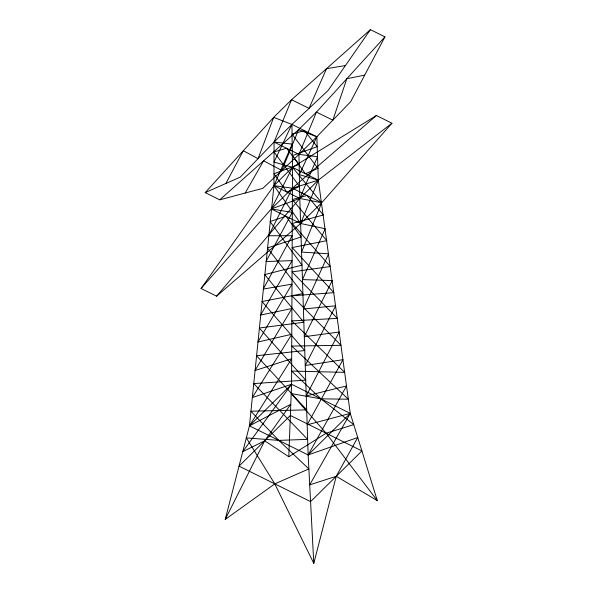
<?xml version="1.0" encoding="UTF-8"?>
<svg xmlns="http://www.w3.org/2000/svg" width="593" height="593" viewBox="0 0 593 593"><rect width="100%" height="100%" fill="white"/><g stroke="black" fill="none" stroke-linecap="round" stroke-linejoin="round"><path stroke-width="0.89" d="M225.889 183.467L243.315 150.733L258.059 158.665L273.684 117.37L291.941 124.426L316.84 136.775L318.33 180.161L350.27 413.388L309.694 484.874L336.246 476.29L377.326 500.662L350.27 413.388L291.571 384.271L242.759 451.666L264.693 440.799L288.784 456.736L291.571 384.271L292.49 167.345L291.941 124.426L328.07 90.507L370.41 29.65L384.939 36.855L350.656 101.707L316.84 136.775L298.968 154.402L262.84 188.329L219.729 199.819L205.2 192.606L273.684 117.37L291.556 99.743L370.41 29.65M201.057 288.48L273.944 185.639L292.49 167.345L376.407 115.516L391.943 123.225L321.68 202.747L300.636 223.502L216.593 296.189L201.057 288.48L271.32 208.958L292.267 212.405L266.02 261.528L292.075 260.638L260.616 315.053L291.882 308.516L255.02 370.536L291.674 358.735L249.445 425.826L225.229 519.424L274.796 483.873L308.871 468.93L278.792 440.384L250.913 411.231L306.677 409.867L256.517 355.726L304.758 350.545L261.987 301.518L302.912 293.587L267.384 247.978L301.074 236.948L285.982 216.23L270.052 221.56L301.985 265.138L264.7 274.633L303.838 322.281L259.311 328.003L305.714 380.135L253.708 383.589L307.641 439.369L278.792 440.384L246.317 437.901L274.796 483.873L313.779 563.35L336.246 476.29L357.742 437.486L308.145 454.95L249.445 425.826L273.944 185.639L274.07 142.053L291.556 99.743L309.057 108.363L326.521 68.662L345.422 65.571M225.229 519.424L264.693 440.799L290.8 404.278L249.445 425.826L291.571 384.271L252.292 397.584L291.778 334.282L257.896 342.035L291.978 284.121L263.24 289.08L292.171 235.732L268.622 235.725L292.364 188.203L376.407 115.516M245.176 193.036L263.618 160.799L281.86 170.473L298.583 129.719L316.454 112.099L384.939 36.855M216.593 296.189L299.784 198.455L318.33 180.161L391.943 123.225M219.729 199.819L298.583 129.719L316.84 136.775L299.354 174.661L318.33 180.161L300.636 223.502L308.145 454.95L313.779 563.35M288.784 456.736L326.143 433.216L353.762 424.647L320.924 398.83L291.63 371.07L344.703 372.367L291.83 320.895L337.373 318.374L292.023 271.89L330.338 266.531L292.223 223.479L323.341 214.985L307.018 195.475L292.319 199.596L326.825 240.647L292.127 247.577L333.881 292.653L291.926 295.833L341.027 345.304L291.726 346.082L348.35 399.208L320.924 398.83L291.215 393.619L326.143 433.216L377.326 500.662M205.2 192.606L240.261 177.122L274.07 142.053L291.941 124.426L273.981 162.074L292.49 167.345L318.33 180.161L292.364 188.203L273.944 185.639L292.186 144.114L274.07 142.053L298.968 154.402L317.559 156.7L299.784 198.455L300.636 223.502L325.209 228.742L302.46 279.599L332.243 280.571L304.305 336.728L339.226 332.006L306.233 395.931L346.549 385.954L308.145 454.95L350.27 413.388L307.167 424.803L342.984 359.684L305.239 365.525L335.668 305.795L303.408 309.005L328.611 253.804L301.563 252.062L321.68 202.747L292.49 167.345L271.32 208.958L300.636 223.502L273.944 185.639L299.784 198.455L321.68 202.747L292.364 188.203L271.32 208.958L299.784 198.455L298.968 154.402L316.454 112.099L332.858 120.171L346.816 78.736L364.702 75.133M290.37 415.471L239.016 466.12L310.569 501.619L361.923 450.962L290.37 415.471M299.576 186.439L286.864 192.043L273.973 173.742L299.154 164.424L286.523 148.228L274.04 151.971L299.576 186.439M317.937 168.33L305.41 173.749L292.334 155.625L317.181 146.649L304.394 130.601L292.067 134.188L317.937 168.33"/></g></svg>
